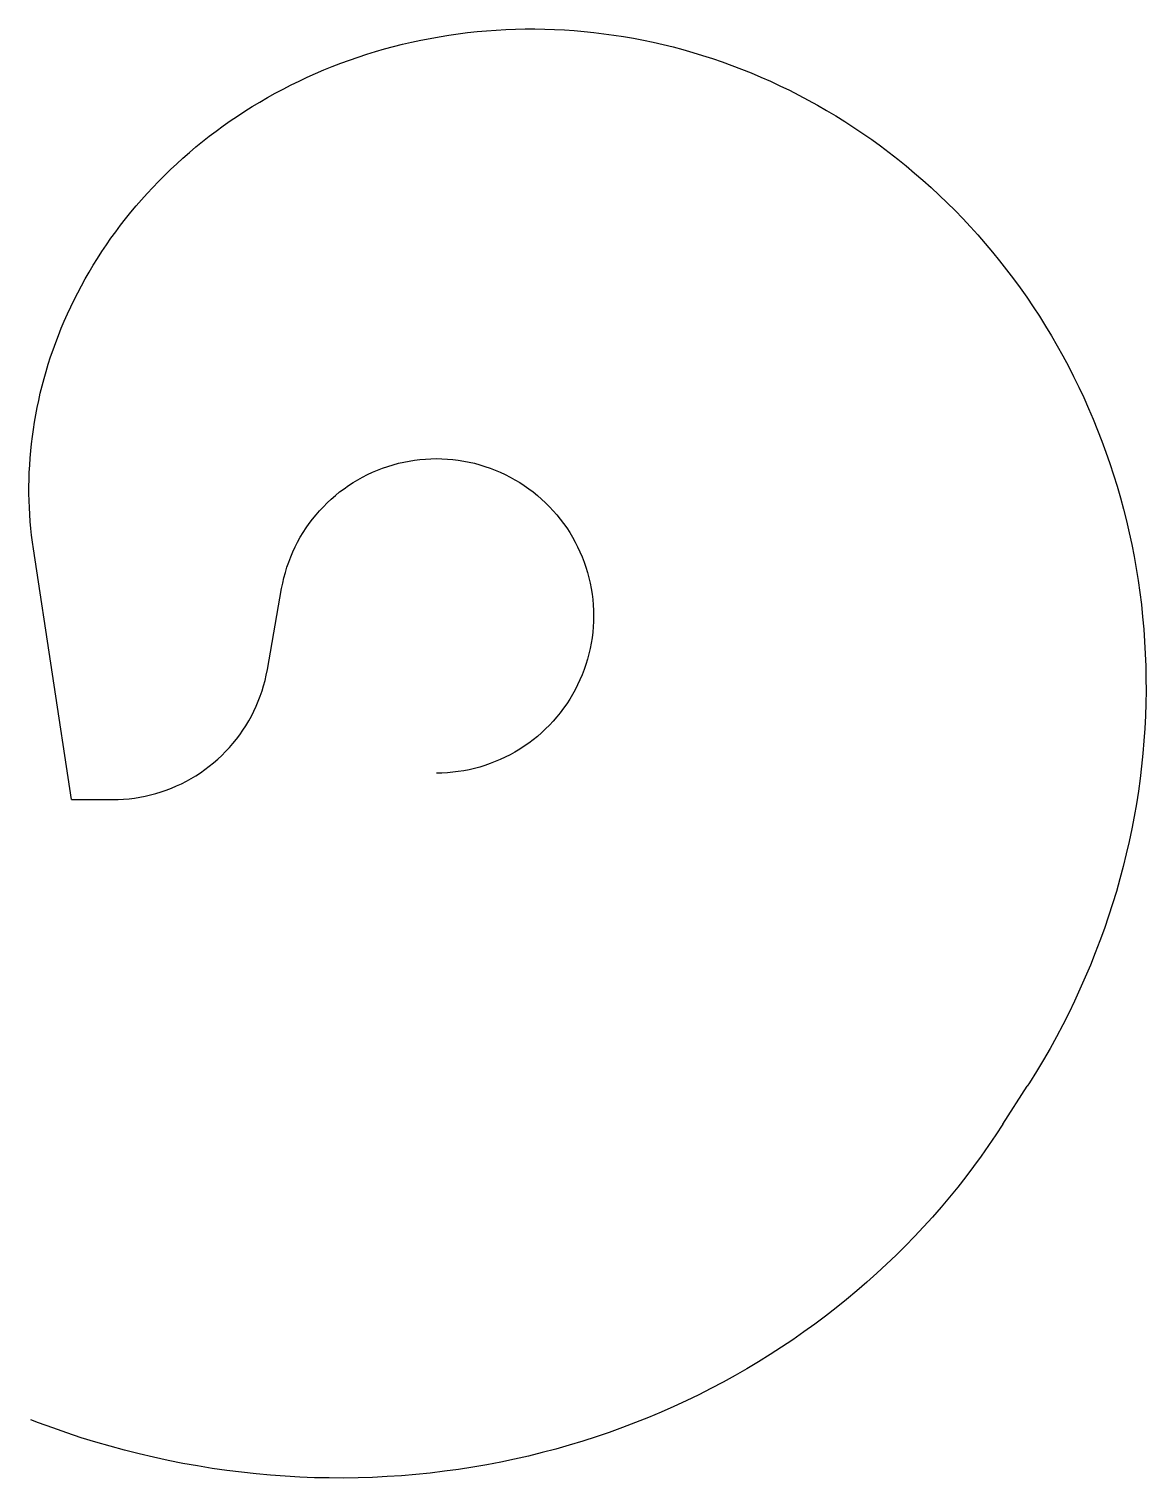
# Model space of a CAD drawing. Header units: metres. Extents: x -283 to 7158, y -4517 to 5131.
import ezdxf

# ---------------------------------------------------------------- set-up
doc = ezdxf.new("R2010")
doc.units = ezdxf.units.M

msp = doc.modelspace()

# ---------------------------------------------------------------- linework, layer by layer
at = {"layer": 'NorminalTrack', "color": 1}
msp.add_lwpolyline([(0, 0), (274.1, 0), (310.6, 0.6), (347.1, 2.6), (383.5, 5.7), (419.7, 10.2), (455.8, 15.9), (491.7, 22.9), (527.3, 31.1), (562.6, 40.6), (597.5, 51.2), (632.1, 63.1), (666.2, 76.2), (699.8, 90.5), (733, 105.9), (765.5, 122.5), (797.5, 140.2), (828.8, 159.1), (859.4, 179), (889.4, 199.9), (918.5, 221.9), (946.9, 244.9), (974.5, 268.9), (1001.2, 293.8), (1027.1, 319.6), (1052, 346.4), (1076, 373.9), (1099, 402.3), (1121, 431.5), (1141.9, 461.4), (1161.8, 492.1), (1180.6, 523.4), (1198.3, 555.4), (1214.9, 587.9), (1230.4, 621), (1244.7, 654.7), (1257.7, 688.8), (1269.6, 723.3), (1280.3, 758.3), (1289.8, 793.6), (1298, 829.2), (1305, 865), (1305, 865), (1400.2, 1404.8), (1407.1, 1440.7), (1415.3, 1476.3), (1424.8, 1511.6), (1435.5, 1546.5), (1447.4, 1581.1), (1460.5, 1615.2), (1474.8, 1648.8), (1490.2, 1681.9), (1506.8, 1714.5), (1524.5, 1746.5), (1543.3, 1777.8), (1563.2, 1808.4), (1584.2, 1838.4), (1606.2, 1867.5), (1629.2, 1895.9), (1653.1, 1923.5), (1678, 1950.2), (1703.9, 1976.1), (1730.6, 2001), (1758.2, 2025), (1786.6, 2048), (1815.8, 2069.9), (1845.7, 2090.9), (1876.3, 2110.8), (1907.7, 2129.6), (1939.6, 2147.3), (1972.2, 2163.9), (2005.3, 2179.4), (2038.9, 2193.6), (2073, 2206.7), (2107.6, 2218.6), (2142.5, 2229.3), (2177.8, 2238.8), (2213.4, 2247), (2249.3, 2254), (2285.4, 2259.7), (2321.6, 2264.1), (2358, 2267.3), (2394.5, 2269.2), (2431.1, 2269.9), (2467.6, 2269.2), (2504.1, 2267.3), (2540.5, 2264.1), (2576.8, 2259.7), (2612.8, 2254), (2648.7, 2247), (2684.3, 2238.8), (2719.6, 2229.3), (2754.6, 2218.6), (2789.1, 2206.7), (2823.2, 2193.6), (2856.8, 2179.4), (2890, 2163.9), (2922.5, 2147.3), (2954.5, 2129.6), (2985.8, 2110.8), (3016.4, 2090.9), (3046.4, 2069.9), (3075.6, 2048), (3104, 2025), (3131.5, 2001), (3158.3, 1976.1), (3184.1, 1950.2), (3209, 1923.5), (3233, 1895.9), (3256, 1867.5), (3278, 1838.4), (3298.9, 1808.4), (3318.8, 1777.8), (3337.6, 1746.5), (3355.4, 1714.5), (3371.9, 1681.9), (3387.4, 1648.8), (3401.7, 1615.2), (3414.8, 1581.1), (3426.7, 1546.5), (3437.3, 1511.6), (3446.8, 1476.3), (3455, 1440.7), (3462, 1404.8), (3467.7, 1368.7), (3472.2, 1332.5), (3475.3, 1296.1), (3477.3, 1259.6), (3477.9, 1223), (3477.3, 1186.5), (3475.3, 1150), (3472.2, 1113.6), (3467.7, 1077.4), (3462, 1041.3), (3455, 1005.4), (3446.8, 969.8), (3437.3, 934.5), (3426.7, 899.6), (3414.8, 865), (3401.7, 830.9), (3387.4, 797.3), (3371.9, 764.2), (3355.4, 731.6), (3337.6, 699.6), (3318.8, 668.3), (3298.9, 637.7), (3278, 607.7), (3256, 578.6), (3233, 550.2), (3209, 522.6), (3184.1, 495.9), (3158.3, 470), (3131.5, 445.1), (3104, 421.1), (3075.6, 398.1), (3046.4, 376.2), (3016.4, 355.2), (2985.8, 335.3), (2954.5, 316.5), (2922.5, 298.8), (2890, 282.2), (2856.8, 266.7), (2823.2, 252.5), (2789.1, 239.4), (2754.6, 227.5), (2719.6, 216.8), (2684.3, 207.3), (2648.7, 199.1), (2612.8, 192.1), (2576.8, 186.4), (2540.5, 182), (2504.1, 178.8), (2467.6, 176.9), (2431.1, 176.2)], dxfattribs=at)
at = {"layer": 'WindSpiral', "color": 3}
for p, q in [((0, 0), (-253.3, 1670.1)), ((6204.6, -2161.1), (6366.5, -1908.7))]:
    msp.add_line(p, q, dxfattribs=at)
for points in [[(-253.3, 1670.1), (-259.7, 1715), (-265.3, 1760.2), (-270.2, 1805.6), (-274.3, 1851.4), (-277.6, 1897.4), (-280.1, 1943.7), (-281.9, 1990.2), (-282.8, 2036.9), (-282.9, 2083.8), (-282.1, 2130.9), (-280.6, 2178.3), (-278.2, 2225.7), (-275, 2273.3), (-270.9, 2321.1), (-266, 2369), (-260.2, 2417), (-253.5, 2465), (-246, 2513.2), (-237.6, 2561.4), (-228.4, 2609.6), (-218.2, 2657.9), (-207.2, 2706.2), (-195.2, 2754.5), (-182.4, 2802.7), (-168.7, 2850.9), (-154.1, 2899.1), (-138.6, 2947.2), (-122.2, 2995.2), (-104.9, 3043.1), (-86.6, 3090.8), (-67.5, 3138.5), (-47.5, 3185.9), (-26.5, 3233.2), (-4.7, 3280.3), (18.1, 3327.2), (41.7, 3373.9), (66.3, 3420.3), (91.7, 3466.5), (118.1, 3512.4), (145.4, 3558), (173.5, 3603.3), (202.6, 3648.2), (232.5, 3692.8), (263.4, 3737.1), (295.1, 3780.9), (327.7, 3824.4), (361.1, 3867.4), (395.5, 3910), (430.7, 3952.2), (466.8, 3993.8), (503.7, 4035), (541.5, 4075.7), (580.1, 4115.9), (619.6, 4155.5), (659.9, 4194.6), (701, 4233.1), (742.9, 4271), (785.6, 4308.3), (829.1, 4345), (873.4, 4381), (918.5, 4416.4), (964.4, 4451.1), (1011, 4485.1), (1058.4, 4518.4), (1106.5, 4551), (1155.3, 4582.9), (1204.9, 4614), (1255.2, 4644.4), (1306.1, 4673.9), (1357.8, 4702.7), (1410.1, 4730.7), (1463.1, 4757.8), (1516.7, 4784.1), (1570.9, 4809.5), (1625.8, 4834.1), (1681.2, 4857.8), (1737.3, 4880.6), (1793.9, 4902.5), (1851.1, 4923.4), (1908.9, 4943.4), (1967.2, 4962.5), (2025.9, 4980.6), (2085.2, 4997.8), (2145, 5013.9), (2205.2, 5029.1), (2265.9, 5043.2), (2327, 5056.3), (2388.6, 5068.4), (2450.5, 5079.5), (2512.8, 5089.5), (2575.5, 5098.4), (2638.5, 5106.3), (2701.8, 5113.1), (2765.5, 5118.8), (2829.4, 5123.4), (2893.7, 5126.9), (2958.1, 5129.3), (3022.8, 5130.6), (3087.7, 5130.7), (3152.8, 5129.7), (3218.1, 5127.6), (3283.5, 5124.3), (3349.1, 5119.9), (3414.8, 5114.2), (3480.5, 5107.5), (3546.3, 5099.5), (3612.2, 5090.4), (3678.1, 5080.1), (3744, 5068.7), (3809.9, 5056), (3875.8, 5042.1), (3941.6, 5027.1), (4007.3, 5010.9), (4073, 4993.4), (4138.5, 4974.8), (4203.8, 4955), (4269, 4933.9), (4334, 4911.7), (4398.8, 4888.3), (4463.4, 4863.6), (4527.7, 4837.8), (4591.7, 4810.8), (4655.5, 4782.6), (4718.9, 4753.2), (4782, 4722.6), (4844.7, 4690.8), (4907, 4657.8), (4968.9, 4623.7), (5030.4, 4588.4), (5091.4, 4551.9), (5152, 4514.2), (5212, 4475.4), (5271.5, 4435.5), (5330.5, 4394.3), (5388.9, 4352.1), (5446.8, 4308.7), (5504, 4264.2), (5560.6, 4218.6), (5616.5, 4171.8), (5671.8, 4124), (5726.4, 4075), (5780.2, 4025), (5833.4, 3974), (5885.7, 3921.8), (5937.3, 3868.6), (5988.1, 3814.4), (6038.1, 3759.1), (6087.2, 3702.9), (6135.5, 3645.6), (6182.8, 3587.3), (6229.3, 3528.1), (6274.9, 3467.9), (6319.5, 3406.8), (6363.2, 3344.7), (6405.9, 3281.7), (6447.5, 3217.8), (6488.2, 3153), (6527.9, 3087.4), (6566.4, 3020.9), (6604, 2953.5), (6640.4, 2885.4), (6675.7, 2816.4), (6709.9, 2746.6), (6743, 2676.1), (6774.9, 2604.8), (6805.7, 2532.8), (6835.2, 2460.1), (6863.6, 2386.7), (6890.7, 2312.6), (6916.6, 2237.9), (6941.3, 2162.6), (6964.7, 2086.6), (6986.8, 2010), (7007.7, 1932.9), (7027.2, 1855.2), (7045.4, 1777.1), (7062.3, 1698.4), (7077.9, 1619.2), (7092.1, 1539.6), (7105, 1459.5), (7116.5, 1379), (7126.6, 1298.2), (7135.3, 1216.9), (7142.6, 1135.4), (7148.5, 1053.5), (7153, 971.3), (7156, 888.9), (7157.6, 806.3), (7157.8, 723.4), (7156.6, 640.3), (7153.8, 557.1), (7149.6, 473.7), (7144, 390.2), (7136.8, 306.6), (7128.2, 223), (7118.1, 139.3), (7106.6, 55.6), (7093.5, -28.1), (7078.9, -111.7), (7062.9, -195.2), (7045.3, -278.7), (7026.3, -362), (7005.7, -445.2), (6983.7, -528.2), (6960.1, -611), (6935.1, -693.6), (6908.5, -775.9), (6880.5, -857.9), (6850.9, -939.6), (6819.9, -1021), (6787.4, -1102), (6753.4, -1182.6), (6717.9, -1262.7), (6680.9, -1342.5), (6642.5, -1421.7), (6602.6, -1500.4), (6561.2, -1578.7), (6518.4, -1656.3), (6474.1, -1733.4), (6428.4, -1809.8), (6381.2, -1885.6), (6366.5, -1908.7)], [(6204.6, -2161.1), (6157.8, -2232.7), (6109.6, -2303.6), (6060.1, -2373.9), (6009.2, -2443.4), (5957, -2512.2), (5903.5, -2580.2), (5848.7, -2647.4), (5792.6, -2713.9), (5735.3, -2779.4), (5676.6, -2844.2), (5616.7, -2908), (5555.5, -2970.9), (5493.2, -3032.9), (5429.6, -3093.9), (5364.8, -3154), (5298.8, -3213), (5231.6, -3271), (5163.3, -3328), (5093.9, -3383.8), (5023.3, -3438.6), (4951.6, -3492.3), (4878.8, -3544.8), (4805, -3596.1), (4730.1, -3646.3), (4654.2, -3695.2), (4577.3, -3743), (4499.3, -3789.5), (4420.4, -3834.7), (4340.6, -3878.6), (4259.8, -3921.2), (4178.1, -3962.5), (4095.5, -4002.5), (4012.1, -4041.1), (3927.8, -4078.3), (3842.7, -4114.1), (3756.8, -4148.4), (3670.1, -4181.4), (3582.7, -4212.9), (3494.5, -4242.9), (3405.7, -4271.5), (3316.1, -4298.6), (3225.9, -4324.1), (3135.1, -4348.1), (3043.7, -4370.6), (2951.8, -4391.5), (2859.2, -4410.9), (2766.2, -4428.7), (2672.6, -4444.9), (2578.6, -4459.4), (2484.2, -4472.4), (2389.3, -4483.7), (2294.1, -4493.4), (2198.5, -4501.5), (2102.6, -4507.9), (2006.4, -4512.6), (1909.9, -4515.7), (1813.2, -4517.1), (1716.2, -4516.8), (1619.1, -4514.8), (1521.9, -4511), (1424.5, -4505.6), (1327, -4498.5), (1229.5, -4489.7), (1132, -4479.1), (1034.4, -4466.8), (936.9, -4452.8), (839.4, -4437), (742.1, -4419.5), (644.8, -4400.3), (547.7, -4379.3), (450.8, -4356.6), (354.1, -4332.2), (257.7, -4306), (161.5, -4278.1), (65.7, -4248.5), (-29.8, -4217.1), (-124.9, -4184), (-219.7, -4149.2), (-269.9, -4130)]]:
    msp.add_lwpolyline(points, dxfattribs=at)

doc.saveas('drawing.dxf')
